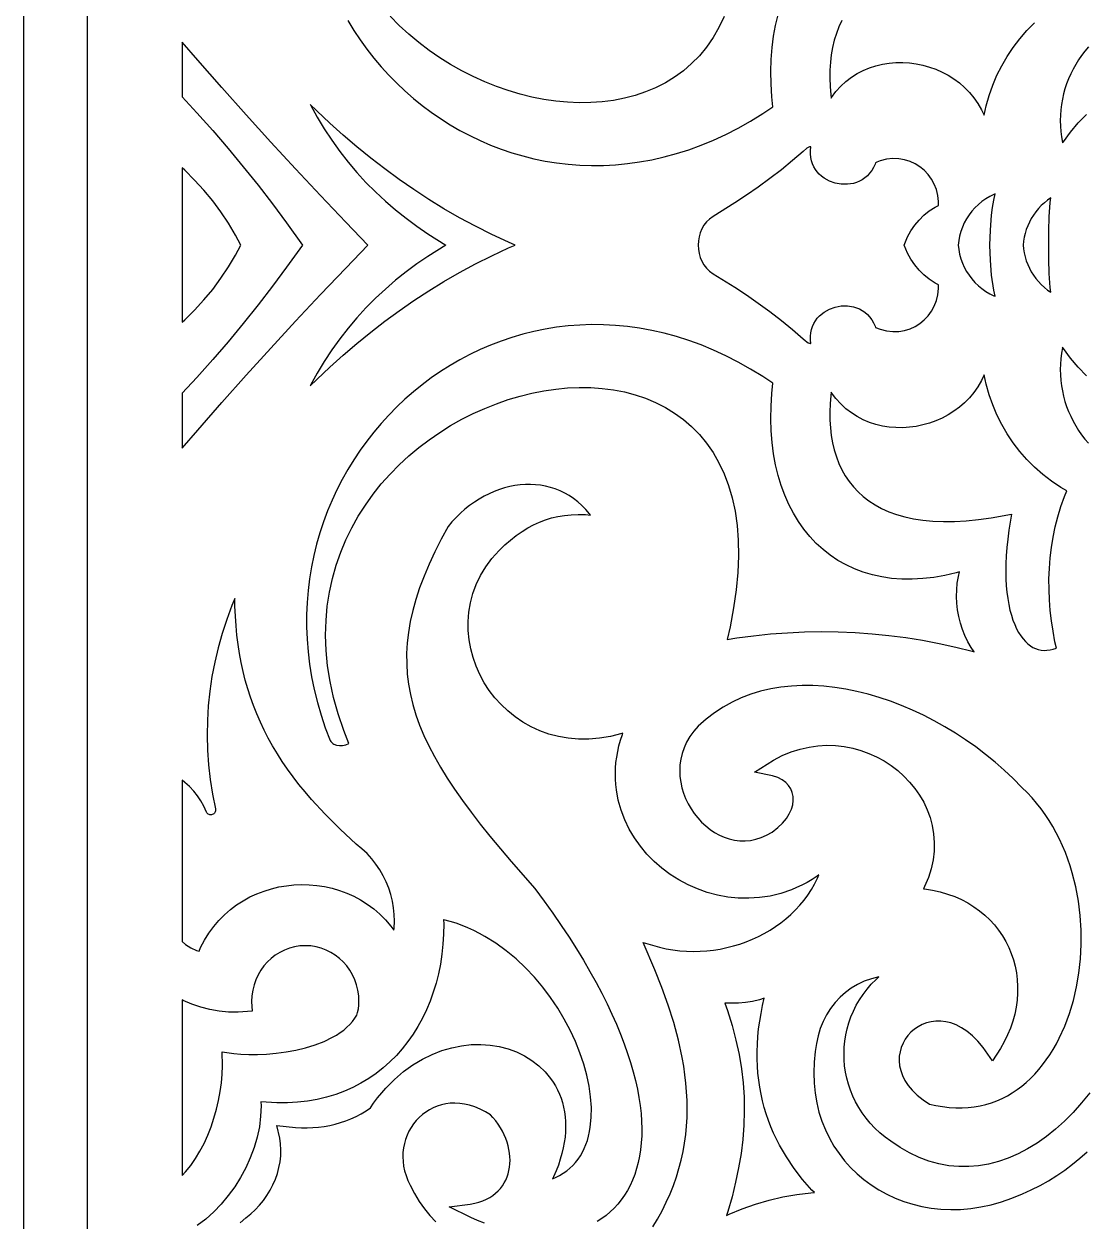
# Model space of a CAD drawing. Extents: x -375 to 375, y -1025 to 1025.
# Drawn here: x -275 to -207.8, y 785.7 to 861.4 of the extents above; entities that cross this region are included whole.
import ezdxf

# ---------------------------------------------------------------- set-up
doc = ezdxf.new("R2010")
doc.units = 0
doc.layers.add('LAYER_10', color=1, linetype='CONTINUOUS')

msp = doc.modelspace()

# ---------------------------------------------------------------- linework, layer by layer
at = {"layer": 'LAYER_10'}
for points in [[(-202.446, 925), (-202.446, 920.889), (-271, 920.889), (-271, 695.576), (-275, 695.576), (-275, 925)], [(-260.949, 855.632), (-262.489, 857.356), (-264.014, 859.093), (-264.998, 860.23), (-264.998, 856.772), (-264.062, 855.761), (-263.063, 854.643), (-262.084, 853.507), (-261.128, 852.354), (-260.192, 851.185), (-259.279, 849.999), (-258.388, 848.798), (-257.391, 847.401), (-258.388, 846.004), (-259.279, 844.802), (-260.192, 843.616), (-261.128, 842.447), (-262.084, 841.295), (-263.063, 840.159), (-264.062, 839.04), (-264.998, 838.03), (-264.998, 834.571), (-264.014, 835.708), (-262.489, 837.445), (-260.949, 839.17), (-259.396, 840.883), (-257.829, 842.585), (-256.248, 844.274), (-254.654, 845.952), (-253.255, 847.401), (-254.654, 848.849), (-256.248, 850.527), (-257.829, 852.217), (-259.396, 853.918)], [(-256.9, 856.294), (-256.885, 856.265), (-256.465, 855.497), (-256.015, 854.751), (-255.538, 854.028), (-255.034, 853.327), (-254.504, 852.649), (-253.949, 851.994), (-253.37, 851.364), (-252.769, 850.758), (-252.146, 850.178), (-251.502, 849.623), (-250.839, 849.093), (-250.156, 848.591), (-249.457, 848.115), (-248.315, 847.401), (-249.457, 846.686), (-250.156, 846.21), (-250.839, 845.708), (-251.502, 845.179), (-252.146, 844.623), (-252.769, 844.043), (-253.37, 843.437), (-253.949, 842.807), (-254.504, 842.153), (-255.034, 841.475), (-255.538, 840.774), (-256.015, 840.05), (-256.465, 839.304), (-256.885, 838.537), (-256.9, 838.507), (-256.488, 838.91), (-255.652, 839.692), (-254.805, 840.451), (-253.944, 841.187), (-253.07, 841.899), (-252.179, 842.588), (-251.272, 843.253), (-250.348, 843.894), (-249.404, 844.51), (-248.44, 845.102), (-247.455, 845.669), (-246.448, 846.211), (-245.417, 846.728), (-244.362, 847.22), (-243.944, 847.401), (-244.362, 847.581), (-245.417, 848.073), (-246.448, 848.59), (-247.455, 849.132), (-248.44, 849.699), (-249.404, 850.291), (-250.348, 850.908), (-251.272, 851.548), (-252.179, 852.213), (-253.07, 852.902), (-253.944, 853.614), (-254.805, 854.35), (-255.652, 855.109), (-256.488, 855.892)], [(-231.652, 845.757), (-231.419, 845.591), (-230.044, 844.734), (-229.311, 844.248), (-228.569, 843.734), (-227.827, 843.195), (-227.097, 842.637), (-226.39, 842.062), (-225.716, 841.475), (-225.598, 841.363), (-225.498, 841.283), (-225.407, 841.227), (-225.33, 841.196), (-225.269, 841.185), (-225.239, 841.188), (-225.267, 841.414), (-225.272, 841.639), (-225.251, 841.857), (-225.208, 842.065), (-225.143, 842.262), (-225.058, 842.446), (-224.955, 842.618), (-224.837, 842.777), (-224.699, 842.926), (-224.403, 843.168), (-224.064, 843.356), (-223.699, 843.485), (-223.317, 843.554), (-222.928, 843.56), (-222.549, 843.499), (-222.354, 843.439), (-222.171, 843.363), (-221.994, 843.267), (-221.826, 843.152), (-221.668, 843.016), (-221.522, 842.861), (-221.391, 842.686), (-221.276, 842.491), (-221.178, 842.278), (-221.151, 842.196), (-220.855, 842.079), (-220.453, 841.979), (-220.061, 841.934), (-219.681, 841.943), (-219.316, 842.002), (-218.97, 842.107), (-218.644, 842.256), (-218.342, 842.445), (-218.066, 842.671), (-217.822, 842.932), (-217.611, 843.225), (-217.436, 843.545), (-217.302, 843.892), (-217.212, 844.261), (-217.168, 844.651), (-217.172, 844.892), (-217.385, 845.003), (-217.749, 845.241), (-218.086, 845.513), (-218.393, 845.816), (-218.67, 846.148), (-218.915, 846.506), (-219.125, 846.887), (-219.348, 847.401), (-219.125, 847.914), (-218.915, 848.295), (-218.67, 848.653), (-218.393, 848.985), (-218.086, 849.288), (-217.749, 849.56), (-217.385, 849.798), (-217.172, 849.909), (-217.168, 850.15), (-217.212, 850.54), (-217.302, 850.909), (-217.436, 851.256), (-217.611, 851.577), (-217.822, 851.869), (-218.066, 852.13), (-218.342, 852.357), (-218.644, 852.546), (-218.97, 852.694), (-219.316, 852.799), (-219.681, 852.858), (-220.061, 852.867), (-220.453, 852.823), (-220.859, 852.721), (-221.059, 852.649), (-221.149, 852.61), (-221.178, 852.523), (-221.276, 852.31), (-221.391, 852.115), (-221.522, 851.94), (-221.668, 851.785), (-221.826, 851.65), (-221.994, 851.534), (-222.171, 851.439), (-222.354, 851.362), (-222.549, 851.302), (-222.928, 851.242), (-223.317, 851.247), (-223.699, 851.316), (-224.064, 851.445), (-224.397, 851.63), (-224.558, 851.75), (-224.704, 851.88), (-224.837, 852.024), (-224.955, 852.183), (-225.058, 852.355), (-225.143, 852.54), (-225.208, 852.737), (-225.251, 852.944), (-225.272, 853.162), (-225.267, 853.387), (-225.239, 853.613), (-225.269, 853.616), (-225.33, 853.605), (-225.407, 853.574), (-225.492, 853.522), (-225.721, 853.322), (-226.39, 852.739), (-227.097, 852.164), (-227.827, 851.606), (-228.569, 851.067), (-229.311, 850.553), (-230.044, 850.068), (-231.419, 849.21), (-231.652, 849.045), (-231.844, 848.861), (-232.005, 848.654), (-232.137, 848.427), (-232.24, 848.184), (-232.312, 847.93), (-232.354, 847.669), (-232.365, 847.401), (-232.354, 847.133), (-232.312, 846.871), (-232.24, 846.617), (-232.137, 846.374), (-232.005, 846.147), (-231.844, 845.94)], [(-264.998, 842.525), (-264.833, 842.672), (-264.208, 843.287), (-263.617, 843.931), (-263.061, 844.603), (-262.541, 845.301), (-262.059, 846.024), (-261.615, 846.771), (-261.283, 847.401), (-261.615, 848.031), (-262.059, 848.777), (-262.541, 849.5), (-263.061, 850.198), (-263.617, 850.87), (-264.208, 851.514), (-264.833, 852.129), (-264.998, 852.276), (-264.998, 847.401)], [(-213.885, 848.352), (-213.806, 849.297), (-213.746, 849.772), (-213.67, 850.244), (-213.593, 850.636), (-213.661, 850.609), (-213.926, 850.477), (-214.18, 850.325), (-214.421, 850.155), (-214.648, 849.967), (-214.86, 849.763), (-215.056, 849.543), (-215.234, 849.31), (-215.395, 849.064), (-215.536, 848.806), (-215.657, 848.538), (-215.756, 848.26), (-215.834, 847.974), (-215.888, 847.681), (-215.916, 847.401), (-215.888, 847.12), (-215.834, 846.827), (-215.756, 846.541), (-215.657, 846.264), (-215.536, 845.995), (-215.395, 845.737), (-215.234, 845.491), (-215.056, 845.258), (-214.86, 845.039), (-214.648, 844.834), (-214.421, 844.646), (-214.18, 844.476), (-213.926, 844.324), (-213.661, 844.193), (-213.593, 844.165), (-213.67, 844.56), (-213.806, 845.502), (-213.885, 846.449), (-213.919, 847.401)], [(-210.098, 850.089), (-210.065, 850.383), (-210.266, 850.241), (-210.472, 850.075), (-210.666, 849.897), (-210.845, 849.707), (-211.011, 849.508), (-211.163, 849.299), (-211.3, 849.082), (-211.422, 848.857), (-211.528, 848.624), (-211.619, 848.386), (-211.693, 848.142), (-211.751, 847.892), (-211.792, 847.639), (-211.814, 847.401), (-211.792, 847.162), (-211.751, 846.909), (-211.693, 846.66), (-211.619, 846.415), (-211.528, 846.177), (-211.422, 845.945), (-211.3, 845.719), (-211.163, 845.502), (-211.011, 845.293), (-210.845, 845.094), (-210.666, 844.905), (-210.472, 844.726), (-210.266, 844.56), (-210.065, 844.418), (-210.098, 844.712), (-210.165, 845.608), (-210.199, 846.507), (-210.2, 847.401), (-210.199, 848.295), (-210.165, 849.193)], [(-255.132, 817.765), (-255.421, 818.796), (-255.642, 819.809), (-255.798, 820.803), (-255.892, 821.777), (-255.925, 822.73), (-255.899, 823.662), (-255.817, 824.573), (-255.681, 825.46), (-255.493, 826.324), (-255.256, 827.163), (-254.971, 827.977), (-254.642, 828.766), (-254.269, 829.528), (-253.857, 830.262), (-253.406, 830.969), (-252.92, 831.648), (-252.401, 832.298), (-251.85, 832.918), (-251.271, 833.508), (-250.664, 834.068), (-250.034, 834.596), (-249.381, 835.093), (-248.709, 835.557), (-248.019, 835.989), (-247.313, 836.387), (-246.594, 836.751), (-245.864, 837.08), (-245.125, 837.375), (-244.379, 837.634), (-243.629, 837.856), (-242.876, 838.042), (-242.123, 838.19), (-241.372, 838.299), (-240.625, 838.37), (-239.883, 838.401), (-239.151, 838.393), (-238.428, 838.343), (-237.719, 838.251), (-237.024, 838.117), (-236.347, 837.94), (-235.689, 837.719), (-235.053, 837.453), (-234.441, 837.142), (-233.856, 836.784), (-233.3, 836.38), (-232.777, 835.928), (-232.287, 835.429), (-231.835, 834.881), (-231.422, 834.285), (-231.051, 833.64), (-230.724, 832.946), (-230.444, 832.204), (-230.212, 831.412), (-230.031, 830.571), (-229.903, 829.68), (-229.829, 828.739), (-229.812, 827.747), (-229.854, 826.703), (-229.957, 825.608), (-230.122, 824.461), (-230.351, 823.26), (-230.54, 822.462), (-229.928, 822.562), (-228.861, 822.705), (-227.792, 822.816), (-226.721, 822.896), (-225.649, 822.944), (-224.577, 822.962), (-223.505, 822.948), (-222.434, 822.903), (-221.365, 822.828), (-220.299, 822.721), (-219.236, 822.583), (-218.177, 822.414), (-217.123, 822.214), (-216.074, 821.983), (-215.032, 821.722), (-214.918, 821.689), (-215.094, 821.955), (-215.307, 822.327), (-215.493, 822.711), (-215.652, 823.105), (-215.783, 823.508), (-215.887, 823.918), (-215.963, 824.334), (-216.01, 824.754), (-216.028, 825.177), (-216.018, 825.602), (-215.978, 826.026), (-215.908, 826.45), (-215.84, 826.735), (-216.043, 826.677), (-216.765, 826.511), (-217.472, 826.39), (-218.163, 826.312), (-218.837, 826.277), (-219.493, 826.284), (-220.131, 826.333), (-220.75, 826.424), (-221.348, 826.555), (-221.926, 826.725), (-222.482, 826.935), (-223.015, 827.184), (-223.524, 827.47), (-224.009, 827.792), (-224.467, 828.151), (-224.9, 828.545), (-225.304, 828.973), (-225.681, 829.434), (-226.029, 829.927), (-226.347, 830.451), (-226.634, 831.006), (-226.891, 831.59), (-227.116, 832.202), (-227.309, 832.842), (-227.469, 833.509), (-227.596, 834.201), (-227.688, 834.919), (-227.746, 835.661), (-227.769, 836.426), (-227.756, 837.214), (-227.707, 838.025), (-227.64, 838.663), (-228.27, 839.084), (-229.05, 839.564), (-229.833, 840.003), (-230.616, 840.403), (-231.399, 840.764), (-232.181, 841.086), (-232.963, 841.371), (-233.743, 841.619), (-234.52, 841.83), (-235.295, 842.006), (-236.066, 842.146), (-236.833, 842.252), (-237.595, 842.324), (-238.352, 842.363), (-239.103, 842.37), (-239.848, 842.345), (-240.585, 842.289), (-241.315, 842.202), (-242.037, 842.085), (-242.749, 841.939), (-243.452, 841.764), (-244.144, 841.561), (-244.826, 841.33), (-245.496, 841.073), (-246.155, 840.79), (-246.8, 840.481), (-247.432, 840.147), (-248.05, 839.789), (-248.654, 839.407), (-249.242, 839.002), (-249.814, 838.575), (-250.37, 838.126), (-250.909, 837.656), (-251.43, 837.166), (-251.932, 836.655), (-252.415, 836.126), (-252.879, 835.577), (-253.322, 835.011), (-253.744, 834.428), (-254.145, 833.828), (-254.523, 833.212), (-254.879, 832.58), (-255.211, 831.934), (-255.518, 831.273), (-255.801, 830.6), (-256.059, 829.913), (-256.291, 829.214), (-256.496, 828.503), (-256.673, 827.782), (-256.823, 827.05), (-256.944, 826.309), (-257.036, 825.558), (-257.098, 824.799), (-257.13, 824.032), (-257.131, 823.258), (-257.1, 822.477), (-257.037, 821.69), (-256.941, 820.897), (-256.811, 820.1), (-256.647, 819.298), (-256.447, 818.493), (-256.213, 817.685), (-255.942, 816.874), (-255.645, 816.091), (-255.599, 816.024), (-255.537, 815.955), (-255.47, 815.898), (-255.405, 815.856), (-255.232, 815.785), (-255.047, 815.757), (-254.847, 815.767), (-254.64, 815.816), (-254.446, 815.899), (-254.775, 816.716)], [(-221.121, 836.061), (-221.528, 836.192), (-221.923, 836.357), (-222.305, 836.555), (-222.672, 836.788), (-223.02, 837.055), (-223.348, 837.358), (-223.652, 837.695), (-223.93, 838.068), (-223.957, 838.112), (-223.982, 837.901), (-224.024, 837.37), (-224.042, 836.85), (-224.035, 836.342), (-224.004, 835.846), (-223.947, 835.365), (-223.865, 834.898), (-223.757, 834.447), (-223.623, 834.013), (-223.463, 833.596), (-223.277, 833.198), (-223.063, 832.819), (-222.822, 832.459), (-222.553, 832.119), (-222.255, 831.8), (-221.928, 831.503), (-221.571, 831.228), (-221.182, 830.977), (-220.762, 830.749), (-220.309, 830.547), (-219.822, 830.371), (-219.301, 830.222), (-218.745, 830.102), (-218.154, 830.012), (-217.526, 829.953), (-216.862, 829.926), (-216.161, 829.932), (-215.423, 829.974), (-214.647, 830.051), (-213.832, 830.165), (-212.557, 830.392), (-212.718, 829.379), (-212.791, 828.817), (-212.848, 828.275), (-212.886, 827.752), (-212.909, 827.25), (-212.915, 826.769), (-212.906, 826.309), (-212.882, 825.869), (-212.844, 825.451), (-212.792, 825.055), (-212.727, 824.68), (-212.65, 824.328), (-212.561, 823.998), (-212.46, 823.691), (-212.35, 823.407), (-212.23, 823.146), (-212.102, 822.908), (-211.965, 822.694), (-211.822, 822.503), (-211.673, 822.336), (-211.518, 822.191), (-211.358, 822.069), (-211.195, 821.969), (-211.027, 821.89), (-210.855, 821.832), (-210.678, 821.794), (-210.496, 821.777), (-210.308, 821.782), (-210.115, 821.807), (-209.915, 821.856), (-209.713, 821.926), (-209.802, 822.328), (-209.925, 822.987), (-210.024, 823.648), (-210.1, 824.31), (-210.152, 824.973), (-210.179, 825.637), (-210.181, 826.3), (-210.157, 826.962), (-210.106, 827.622), (-210.027, 828.279), (-209.921, 828.933), (-209.785, 829.583), (-209.621, 830.228), (-209.426, 830.867), (-209.201, 831.501), (-209.051, 831.865), (-209.431, 832.083), (-210.021, 832.474), (-210.577, 832.9), (-211.099, 833.357), (-211.585, 833.845), (-212.035, 834.36), (-212.45, 834.902), (-212.827, 835.468), (-213.168, 836.057), (-213.471, 836.667), (-213.737, 837.296), (-213.964, 837.942), (-214.153, 838.604), (-214.282, 839.19), (-214.446, 838.841), (-214.672, 838.45), (-214.928, 838.085), (-215.211, 837.747), (-215.518, 837.435), (-215.847, 837.15), (-216.197, 836.893), (-216.563, 836.663), (-216.945, 836.461), (-217.339, 836.288), (-217.745, 836.143), (-218.159, 836.027), (-218.58, 835.94), (-219.005, 835.883), (-219.432, 835.857), (-219.859, 835.861), (-220.285, 835.896), (-220.706, 835.962)], [(-259.549, 816.235), (-259.809, 816.738), (-260.051, 817.247), (-260.276, 817.762), (-260.483, 818.284), (-260.673, 818.812), (-260.846, 819.348), (-261.002, 819.891), (-261.141, 820.443), (-261.263, 821.003), (-261.369, 821.572), (-261.458, 822.15), (-261.531, 822.738), (-261.588, 823.336), (-261.629, 823.945), (-261.654, 824.565), (-261.662, 825.049), (-261.847, 824.615), (-262.177, 823.734), (-262.469, 822.842), (-262.722, 821.942), (-262.936, 821.033), (-263.111, 820.117), (-263.246, 819.195), (-263.341, 818.269), (-263.397, 817.34), (-263.414, 816.408), (-263.39, 815.475), (-263.326, 814.542), (-263.221, 813.611), (-263.077, 812.682), (-262.89, 811.751), (-262.883, 811.686), (-262.888, 811.626), (-262.903, 811.572), (-262.927, 811.523), (-262.96, 811.481), (-262.999, 811.445), (-263.043, 811.417), (-263.091, 811.396), (-263.141, 811.383), (-263.193, 811.379), (-263.245, 811.384), (-263.296, 811.398), (-263.344, 811.422), (-263.388, 811.457), (-263.426, 811.502), (-263.458, 811.558), (-263.624, 811.922), (-263.813, 812.259), (-264.027, 812.58), (-264.267, 812.884), (-264.531, 813.168), (-264.817, 813.433), (-264.998, 813.575), (-264.998, 803.364), (-264.788, 803.189), (-264.45, 802.974), (-264.082, 802.803), (-263.927, 802.755), (-263.826, 802.993), (-263.58, 803.466), (-263.305, 803.91), (-263.002, 804.324), (-262.673, 804.71), (-262.32, 805.065), (-261.945, 805.391), (-261.551, 805.686), (-261.139, 805.952), (-260.712, 806.187), (-260.27, 806.391), (-259.817, 806.565), (-259.354, 806.709), (-258.883, 806.821), (-258.406, 806.903), (-257.924, 806.954), (-257.441, 806.974), (-256.956, 806.963), (-256.473, 806.921), (-255.993, 806.847), (-255.518, 806.742), (-255.05, 806.604), (-254.591, 806.435), (-254.142, 806.233), (-253.707, 805.999), (-253.286, 805.733), (-252.882, 805.433), (-252.496, 805.101), (-252.132, 804.736), (-251.79, 804.338), (-251.613, 804.097), (-251.597, 804.223), (-251.576, 804.655), (-251.586, 805.083), (-251.627, 805.509), (-251.699, 805.929), (-251.801, 806.342), (-251.932, 806.748), (-252.092, 807.144), (-252.28, 807.529), (-252.496, 807.901), (-252.739, 808.259), (-253.009, 808.601), (-253.306, 808.927), (-253.628, 809.234), (-253.991, 809.533), (-255.013, 810.476), (-255.955, 811.417), (-256.82, 812.358), (-257.226, 812.834), (-257.613, 813.309), (-257.981, 813.788), (-258.331, 814.269), (-258.662, 814.754), (-258.976, 815.243), (-259.272, 815.737)], [(-228.379, 809.944), (-228.035, 810.098), (-227.695, 810.296), (-227.336, 810.571), (-227.034, 810.859), (-226.79, 811.153), (-226.602, 811.447), (-226.468, 811.737), (-226.385, 812.02), (-226.35, 812.292), (-226.361, 812.55), (-226.415, 812.793), (-226.51, 813.02), (-226.649, 813.231), (-226.831, 813.424), (-227.06, 813.594), (-227.336, 813.738), (-227.66, 813.851), (-228.803, 814.084), (-227.611, 814.835), (-227.053, 815.125), (-226.49, 815.359), (-225.923, 815.539), (-225.355, 815.667), (-224.789, 815.746), (-224.228, 815.776), (-223.672, 815.759), (-223.126, 815.698), (-222.591, 815.595), (-222.07, 815.451), (-221.565, 815.268), (-221.078, 815.048), (-220.611, 814.792), (-220.167, 814.504), (-219.748, 814.184), (-219.356, 813.834), (-218.993, 813.457), (-218.662, 813.052), (-218.365, 812.624), (-218.105, 812.172), (-217.883, 811.7), (-217.703, 811.208), (-217.567, 810.7), (-217.478, 810.176), (-217.437, 809.639), (-217.447, 809.092), (-217.512, 808.536), (-217.631, 807.975), (-217.809, 807.41), (-218.046, 806.844), (-218.121, 806.701), (-218.057, 806.695), (-217.549, 806.616), (-217.061, 806.507), (-216.593, 806.371), (-216.145, 806.208), (-215.719, 806.02), (-215.314, 805.808), (-214.932, 805.572), (-214.572, 805.315), (-214.235, 805.037), (-213.922, 804.739), (-213.633, 804.423), (-213.368, 804.09), (-213.129, 803.741), (-212.915, 803.377), (-212.727, 803.001), (-212.565, 802.612), (-212.429, 802.212), (-212.321, 801.804), (-212.24, 801.386), (-212.187, 800.962), (-212.162, 800.532), (-212.165, 800.098), (-212.197, 799.66), (-212.258, 799.22), (-212.348, 798.78), (-212.468, 798.34), (-212.618, 797.902), (-212.799, 797.467), (-213.009, 797.036), (-213.251, 796.61), (-213.76, 795.827), (-214.349, 796.67), (-214.685, 797.074), (-215.025, 797.415), (-215.367, 797.697), (-215.709, 797.924), (-216.048, 798.098), (-216.382, 798.224), (-216.71, 798.304), (-217.03, 798.341), (-217.34, 798.339), (-217.64, 798.3), (-217.927, 798.227), (-218.2, 798.121), (-218.456, 797.985), (-218.693, 797.821), (-218.909, 797.633), (-219.103, 797.422), (-219.27, 797.191), (-219.41, 796.943), (-219.521, 796.679), (-219.6, 796.403), (-219.645, 796.117), (-219.655, 795.822), (-219.628, 795.521), (-219.56, 795.214), (-219.45, 794.904), (-219.293, 794.591), (-219.087, 794.278), (-218.829, 793.968), (-218.514, 793.663), (-218.141, 793.365), (-217.739, 793.1), (-217.342, 793.009), (-216.911, 792.933), (-216.489, 792.882), (-216.078, 792.857), (-215.676, 792.855), (-215.284, 792.876), (-214.902, 792.92), (-214.53, 792.986), (-214.168, 793.073), (-213.815, 793.181), (-213.472, 793.309), (-213.139, 793.457), (-212.815, 793.623), (-212.501, 793.808), (-212.197, 794.011), (-211.903, 794.231), (-211.618, 794.468), (-211.344, 794.721), (-211.08, 794.99), (-210.826, 795.274), (-210.582, 795.573), (-210.35, 795.886), (-210.128, 796.212), (-209.916, 796.55), (-209.716, 796.901), (-209.529, 797.261), (-209.184, 798.021), (-208.887, 798.815), (-208.638, 799.644), (-208.438, 800.499), (-208.287, 801.378), (-208.187, 802.274), (-208.139, 803.181), (-208.144, 804.096), (-208.202, 805.012), (-208.315, 805.924), (-208.482, 806.827), (-208.706, 807.718), (-208.838, 808.153), (-208.985, 808.585), (-209.146, 809.01), (-209.322, 809.429), (-209.512, 809.841), (-209.717, 810.244), (-209.936, 810.639), (-210.17, 811.025), (-210.419, 811.4), (-210.683, 811.766), (-210.961, 812.12), (-211.255, 812.462), (-211.564, 812.792), (-211.896, 813.116), (-212.444, 813.669), (-213.009, 814.199), (-213.593, 814.71), (-214.197, 815.201), (-214.817, 815.672), (-215.453, 816.12), (-216.103, 816.545), (-216.765, 816.947), (-217.438, 817.324), (-218.121, 817.674), (-218.811, 817.998), (-219.507, 818.295), (-220.208, 818.562), (-220.913, 818.8), (-221.618, 819.007), (-222.324, 819.183), (-223.028, 819.326), (-223.728, 819.436), (-224.424, 819.512), (-225.114, 819.553), (-225.796, 819.557), (-226.468, 819.525), (-227.129, 819.455), (-227.778, 819.347), (-228.414, 819.199), (-229.034, 819.011), (-229.638, 818.782), (-230.223, 818.511), (-230.79, 818.198), (-231.337, 817.84), (-231.862, 817.438), (-232.359, 816.994), (-232.646, 816.667), (-232.891, 816.327), (-233.094, 815.979), (-233.256, 815.625), (-233.379, 815.267), (-233.465, 814.905), (-233.516, 814.541), (-233.532, 814.176), (-233.517, 813.813), (-233.47, 813.453), (-233.393, 813.098), (-233.288, 812.75), (-233.157, 812.411), (-232.999, 812.082), (-232.818, 811.767), (-232.615, 811.467), (-232.391, 811.185), (-232.148, 810.922), (-231.888, 810.68), (-231.613, 810.461), (-231.325, 810.268), (-231.024, 810.101), (-230.714, 809.964), (-230.395, 809.857), (-230.069, 809.782), (-229.738, 809.74), (-229.402, 809.734), (-229.063, 809.765), (-228.722, 809.834)], [(-264.998, 788.584), (-264.777, 788.816), (-264.453, 789.216), (-264.15, 789.652), (-263.87, 790.119), (-263.612, 790.612), (-263.378, 791.128), (-263.169, 791.661), (-262.985, 792.207), (-262.827, 792.763), (-262.695, 793.322), (-262.591, 793.881), (-262.515, 794.435), (-262.467, 794.98), (-262.448, 795.511), (-262.465, 796.394), (-261.728, 796.288), (-261.283, 796.249), (-260.781, 796.23), (-260.234, 796.232), (-259.652, 796.259), (-259.045, 796.312), (-258.425, 796.395), (-257.801, 796.508), (-257.185, 796.655), (-256.586, 796.838), (-256.016, 797.057), (-255.48, 797.316), (-255.235, 797.458), (-255.001, 797.611), (-254.781, 797.775), (-254.576, 797.948), (-254.389, 798.131), (-254.219, 798.325), (-254.068, 798.528), (-253.95, 798.72), (-253.899, 798.891), (-253.854, 799.107), (-253.825, 799.339), (-253.814, 799.581), (-253.832, 799.944), (-253.883, 800.294), (-253.967, 800.633), (-254.082, 800.957), (-254.225, 801.265), (-254.395, 801.556), (-254.591, 801.828), (-254.81, 802.079), (-255.051, 802.306), (-255.313, 802.509), (-255.593, 802.686), (-255.889, 802.834), (-256.2, 802.952), (-256.525, 803.039), (-256.862, 803.092), (-257.209, 803.11), (-257.556, 803.092), (-257.892, 803.039), (-258.217, 802.952), (-258.529, 802.834), (-258.825, 802.686), (-259.105, 802.509), (-259.366, 802.306), (-259.608, 802.079), (-259.827, 801.828), (-260.023, 801.556), (-260.193, 801.265), (-260.336, 800.957), (-260.45, 800.633), (-260.534, 800.294), (-260.586, 799.944), (-260.603, 799.583), (-260.572, 798.976), (-261.458, 798.911), (-262.059, 798.916), (-262.655, 798.97), (-263.243, 799.071), (-263.82, 799.219), (-264.382, 799.412), (-264.926, 799.65), (-264.998, 799.689)], [(-230.219, 798.068), (-229.976, 797.146), (-229.78, 796.234), (-229.63, 795.33), (-229.526, 794.432), (-229.466, 793.538), (-229.45, 792.646), (-229.477, 791.755), (-229.545, 790.862), (-229.656, 789.965), (-229.806, 789.064), (-229.995, 788.154), (-230.223, 787.236), (-230.488, 786.306), (-230.57, 786.049), (-230.408, 786.128), (-229.584, 786.473), (-228.742, 786.772), (-227.884, 787.023), (-227.014, 787.227), (-226.132, 787.382), (-225.241, 787.489), (-225.017, 787.503), (-225.173, 787.663), (-225.76, 788.335), (-226.297, 789.032), (-226.784, 789.752), (-227.218, 790.498), (-227.596, 791.266), (-227.766, 791.663), (-227.921, 792.064), (-228.061, 792.471), (-228.186, 792.884), (-228.297, 793.304), (-228.392, 793.73), (-228.472, 794.162), (-228.537, 794.601), (-228.586, 795.045), (-228.619, 795.496), (-228.636, 795.953), (-228.637, 796.417), (-228.621, 796.887), (-228.589, 797.362), (-228.54, 797.845), (-228.475, 798.333), (-228.392, 798.828), (-228.292, 799.329), (-228.187, 799.783), (-228.494, 799.691), (-228.932, 799.59), (-229.376, 799.518), (-229.823, 799.477), (-230.272, 799.465), (-230.681, 799.481), (-230.51, 799.001)]]:
    msp.add_lwpolyline(points, close=True, dxfattribs=at)
for points in [[(-254.523, 861.59), (-254.145, 860.974), (-253.744, 860.373), (-253.322, 859.79), (-252.879, 859.224), (-252.415, 858.676), (-251.932, 858.146), (-251.43, 857.636), (-250.909, 857.145), (-250.37, 856.675), (-249.814, 856.226), (-249.242, 855.799), (-248.654, 855.394), (-248.05, 855.012), (-247.432, 854.654), (-246.8, 854.32), (-246.155, 854.011), (-245.496, 853.728), (-244.826, 853.471), (-244.144, 853.241), (-243.452, 853.038), (-242.749, 852.863), (-242.037, 852.717), (-241.315, 852.6), (-240.585, 852.513), (-239.848, 852.456), (-239.103, 852.431), (-238.352, 852.438), (-237.595, 852.477), (-236.833, 852.549), (-236.066, 852.655), (-235.295, 852.796), (-234.52, 852.971), (-233.743, 853.182), (-232.963, 853.43), (-232.181, 853.715), (-231.399, 854.037), (-230.616, 854.398), (-229.833, 854.798), (-229.05, 855.237), (-228.27, 855.717), (-227.64, 856.139), (-227.707, 856.776), (-227.756, 857.587), (-227.769, 858.375), (-227.746, 859.141), (-227.688, 859.883), (-227.596, 860.6), (-227.469, 861.293), (-227.309, 861.959)], [(-230.724, 861.855), (-231.051, 861.161), (-231.422, 860.517), (-231.835, 859.92), (-232.287, 859.373), (-232.777, 858.873), (-233.3, 858.421), (-233.856, 858.017), (-234.441, 857.659), (-235.053, 857.348), (-235.689, 857.082), (-236.347, 856.861), (-237.024, 856.684), (-237.719, 856.55), (-238.428, 856.459), (-239.151, 856.409), (-239.883, 856.4), (-240.625, 856.431), (-241.372, 856.502), (-242.123, 856.612), (-242.876, 856.76), (-243.629, 856.945), (-244.379, 857.168), (-245.125, 857.426), (-245.864, 857.721), (-246.594, 858.05), (-247.313, 858.415), (-248.019, 858.813), (-248.709, 859.244), (-249.381, 859.709), (-250.034, 860.205), (-250.664, 860.734), (-251.271, 861.293), (-251.85, 861.883)], [(-223.277, 861.603), (-223.463, 861.205), (-223.623, 860.788), (-223.757, 860.354), (-223.865, 859.903), (-223.947, 859.436), (-224.004, 858.955), (-224.035, 858.46), (-224.042, 857.951), (-224.024, 857.431), (-223.982, 856.901), (-223.957, 856.689), (-223.93, 856.733), (-223.652, 857.106), (-223.348, 857.443), (-223.02, 857.746), (-222.672, 858.013), (-222.305, 858.246), (-221.923, 858.444), (-221.528, 858.609), (-221.121, 858.74), (-220.706, 858.839), (-220.285, 858.906), (-219.859, 858.941), (-219.432, 858.945), (-219.005, 858.918), (-218.58, 858.861), (-218.159, 858.774), (-217.745, 858.658), (-217.339, 858.514), (-216.945, 858.34), (-216.563, 858.138), (-216.197, 857.909), (-215.847, 857.651), (-215.518, 857.366), (-215.211, 857.054), (-214.928, 856.716), (-214.672, 856.351), (-214.446, 855.96), (-214.282, 855.611), (-214.153, 856.197), (-213.964, 856.859), (-213.737, 857.505), (-213.471, 858.134), (-213.168, 858.744), (-212.827, 859.333), (-212.45, 859.899), (-212.035, 860.441), (-211.585, 860.957), (-211.099, 861.444)], [(-207.692, 859.934), (-207.913, 859.67), (-208.12, 859.397), (-208.314, 859.116), (-208.493, 858.826), (-208.659, 858.53), (-208.809, 858.226), (-208.945, 857.916), (-209.066, 857.6), (-209.171, 857.279), (-209.261, 856.953), (-209.335, 856.623), (-209.393, 856.289), (-209.435, 855.952), (-209.46, 855.613), (-209.468, 855.271), (-209.46, 854.928), (-209.434, 854.584), (-209.39, 854.239), (-209.329, 853.894), (-209.321, 853.858), (-209.274, 853.931), (-208.817, 854.548), (-208.327, 855.125), (-207.806, 855.661)], [(-207.806, 839.141), (-208.327, 839.676), (-208.817, 840.253), (-209.274, 840.87), (-209.321, 840.943), (-209.329, 840.907), (-209.39, 840.562), (-209.434, 840.218), (-209.46, 839.873), (-209.468, 839.53), (-209.46, 839.189), (-209.435, 838.849), (-209.393, 838.512), (-209.335, 838.178), (-209.261, 837.848), (-209.171, 837.522), (-209.066, 837.201), (-208.945, 836.885), (-208.809, 836.575), (-208.659, 836.272), (-208.493, 835.975), (-208.314, 835.685), (-208.12, 835.404), (-207.913, 835.131), (-207.692, 834.868)], [(-235.236, 785.339), (-234.945, 785.823), (-234.652, 786.356), (-234.385, 786.889), (-234.146, 787.423), (-233.932, 787.956), (-233.743, 788.49), (-233.579, 789.025), (-233.438, 789.559), (-233.321, 790.095), (-233.226, 790.631), (-233.152, 791.168), (-233.1, 791.705), (-233.069, 792.244), (-233.058, 792.784), (-233.066, 793.324), (-233.093, 793.866), (-233.138, 794.409), (-233.2, 794.953), (-233.28, 795.499), (-233.376, 796.044), (-233.616, 797.143), (-233.914, 798.246), (-234.265, 799.353), (-234.665, 800.466), (-235.11, 801.584), (-235.849, 803.304), (-234.811, 803.012), (-234.387, 802.916), (-233.961, 802.842), (-233.532, 802.789), (-233.102, 802.757), (-232.671, 802.745), (-232.242, 802.754), (-231.813, 802.782), (-231.388, 802.831), (-230.966, 802.898), (-230.548, 802.985), (-230.135, 803.09), (-229.729, 803.214), (-229.329, 803.355), (-228.938, 803.514), (-228.556, 803.69), (-228.184, 803.883), (-227.822, 804.092), (-227.473, 804.318), (-227.136, 804.559), (-226.812, 804.815), (-226.503, 805.086), (-226.21, 805.372), (-225.933, 805.671), (-225.672, 805.985), (-225.43, 806.312), (-225.206, 806.652), (-225.002, 807.004), (-224.819, 807.369), (-224.728, 807.579), (-224.84, 807.5), (-225.159, 807.294), (-225.482, 807.106), (-225.808, 806.934), (-226.137, 806.78), (-226.472, 806.64), (-227.139, 806.414), (-227.813, 806.25), (-228.49, 806.148), (-229.165, 806.104), (-229.835, 806.117), (-230.497, 806.185), (-231.149, 806.306), (-231.786, 806.476), (-232.407, 806.695), (-233.007, 806.959), (-233.584, 807.268), (-234.136, 807.618), (-234.658, 808.008), (-235.148, 808.436), (-235.603, 808.899), (-236.02, 809.396), (-236.395, 809.925), (-236.726, 810.483), (-237.009, 811.069), (-237.24, 811.68), (-237.418, 812.315), (-237.537, 812.967), (-237.574, 813.305), (-237.596, 813.644), (-237.601, 813.987), (-237.59, 814.333), (-237.562, 814.683), (-237.517, 815.036), (-237.455, 815.391), (-237.375, 815.748), (-237.276, 816.108), (-237.159, 816.469), (-237.128, 816.552), (-237.201, 816.526), (-237.906, 816.342), (-238.598, 816.221), (-239.276, 816.162), (-239.937, 816.162), (-240.579, 816.218), (-241.2, 816.328), (-241.8, 816.489), (-242.375, 816.697), (-242.923, 816.95), (-243.444, 817.245), (-243.936, 817.58), (-244.396, 817.95), (-244.823, 818.354), (-245.215, 818.788), (-245.571, 819.25), (-245.89, 819.737), (-246.169, 820.246), (-246.406, 820.775), (-246.601, 821.32), (-246.751, 821.879), (-246.855, 822.45), (-246.91, 823.028), (-246.915, 823.612), (-246.869, 824.198), (-246.769, 824.784), (-246.613, 825.365), (-246.401, 825.94), (-246.13, 826.503), (-245.8, 827.054), (-245.409, 827.588), (-244.954, 828.103), (-244.583, 828.447), (-244.222, 828.756), (-243.864, 829.038), (-243.504, 829.292), (-243.142, 829.52), (-242.776, 829.72), (-242.403, 829.893), (-242.022, 830.038), (-241.631, 830.157), (-241.23, 830.249), (-240.816, 830.315), (-240.389, 830.354), (-239.945, 830.369), (-239.485, 830.359), (-239.174, 830.337), (-239.236, 830.419), (-239.473, 830.694), (-239.721, 830.945), (-239.979, 831.174), (-240.247, 831.38), (-240.523, 831.564), (-240.807, 831.725), (-241.099, 831.866), (-241.398, 831.985), (-241.702, 832.083), (-242.013, 832.16), (-242.328, 832.216), (-242.647, 832.252), (-242.969, 832.268), (-243.294, 832.263), (-243.621, 832.239), (-243.949, 832.195), (-244.278, 832.131), (-244.605, 832.048), (-244.932, 831.945), (-245.256, 831.824), (-245.578, 831.683), (-245.895, 831.524), (-246.208, 831.346), (-246.515, 831.15), (-246.817, 830.935), (-247.111, 830.703), (-247.397, 830.453), (-247.674, 830.186), (-247.942, 829.901), (-248.183, 829.619), (-248.615, 828.817), (-249.019, 828.013), (-249.381, 827.231), (-249.7, 826.469), (-249.979, 825.727), (-250.216, 825.002), (-250.413, 824.293), (-250.569, 823.599), (-250.686, 822.917), (-250.762, 822.246), (-250.8, 821.585), (-250.798, 820.931), (-250.758, 820.282), (-250.679, 819.637), (-250.561, 818.994), (-250.405, 818.35), (-250.21, 817.705), (-249.977, 817.056), (-249.705, 816.402), (-249.395, 815.741), (-249.047, 815.071), (-248.66, 814.392), (-248.235, 813.702), (-247.771, 812.998), (-247.27, 812.281), (-246.73, 811.548), (-246.153, 810.797), (-245.539, 810.029), (-244.198, 808.429), (-242.699, 806.725), (-242.109, 805.929), (-241.554, 805.155), (-241.029, 804.393), (-240.532, 803.645), (-240.063, 802.91), (-239.621, 802.188), (-239.207, 801.479), (-238.82, 800.784), (-238.459, 800.103), (-238.124, 799.435), (-237.815, 798.781), (-237.53, 798.14), (-237.271, 797.513), (-237.036, 796.9), (-236.824, 796.301), (-236.636, 795.716), (-236.472, 795.144), (-236.33, 794.587), (-236.21, 794.044), (-236.112, 793.514), (-236.035, 792.999), (-235.98, 792.499), (-235.946, 792.012), (-235.932, 791.54), (-235.938, 791.083), (-235.963, 790.64), (-236.008, 790.212), (-236.072, 789.798), (-236.155, 789.399), (-236.256, 789.016), (-236.375, 788.648), (-236.511, 788.295), (-236.665, 787.958), (-236.836, 787.637), (-237.023, 787.333), (-237.225, 787.044), (-237.443, 786.773), (-237.676, 786.518), (-237.923, 786.28), (-238.184, 786.06), (-238.459, 785.857), (-238.745, 785.672)], [(-261.335, 785.582), (-260.971, 785.894), (-260.654, 786.147), (-260.368, 786.412), (-260.102, 786.696), (-259.855, 786.999), (-259.631, 787.318), (-259.429, 787.651), (-259.252, 787.996), (-259.1, 788.35), (-258.973, 788.713), (-258.874, 789.082), (-258.804, 789.454), (-258.762, 789.828), (-258.751, 790.202), (-258.771, 790.574), (-258.823, 790.943), (-259.01, 791.744), (-257.818, 791.616), (-257.45, 791.599), (-257.084, 791.597), (-256.723, 791.61), (-256.366, 791.64), (-256.014, 791.685), (-255.667, 791.748), (-255.325, 791.827), (-254.986, 791.923), (-254.653, 792.036), (-254.323, 792.168), (-253.998, 792.317), (-253.677, 792.484), (-253.361, 792.671), (-253.091, 792.848), (-252.885, 793.147), (-252.634, 793.483), (-252.376, 793.801), (-252.109, 794.106), (-251.562, 794.658), (-250.992, 795.148), (-250.404, 795.573), (-249.802, 795.936), (-249.189, 796.237), (-248.571, 796.478), (-247.95, 796.66), (-247.33, 796.784), (-246.715, 796.852), (-246.11, 796.865), (-245.517, 796.824), (-244.94, 796.731), (-244.384, 796.586), (-243.852, 796.392), (-243.348, 796.148), (-242.875, 795.857), (-242.439, 795.519), (-242.043, 795.136), (-241.694, 794.713), (-241.534, 794.48), (-241.389, 794.24), (-241.258, 793.991), (-241.14, 793.731), (-241.037, 793.463), (-240.948, 793.185), (-240.875, 792.898), (-240.818, 792.602), (-240.777, 792.299), (-240.752, 791.987), (-240.745, 791.668), (-240.756, 791.341), (-240.784, 791.008), (-240.831, 790.667), (-240.896, 790.32), (-240.98, 789.966), (-241.084, 789.606), (-241.207, 789.24), (-241.351, 788.869), (-241.515, 788.491), (-241.57, 788.378), (-241.379, 788.457), (-241.129, 788.581), (-240.895, 788.72), (-240.677, 788.873), (-240.475, 789.038), (-240.287, 789.217), (-240.115, 789.408), (-239.956, 789.612), (-239.812, 789.827), (-239.682, 790.054), (-239.565, 790.293), (-239.462, 790.543), (-239.372, 790.803), (-239.296, 791.073), (-239.234, 791.354), (-239.185, 791.64), (-239.126, 792.248), (-239.12, 792.883), (-239.165, 793.543), (-239.262, 794.224), (-239.408, 794.92), (-239.602, 795.628), (-239.843, 796.341), (-240.13, 797.056), (-240.461, 797.768), (-240.834, 798.472), (-241.249, 799.163), (-241.702, 799.837), (-242.194, 800.49), (-242.722, 801.116), (-243.284, 801.711), (-243.879, 802.271), (-244.506, 802.791), (-245.162, 803.267), (-245.849, 803.696), (-246.198, 803.889), (-246.557, 804.069), (-246.922, 804.235), (-247.292, 804.387), (-247.669, 804.523), (-248.051, 804.644), (-248.439, 804.748), (-248.463, 804.753), (-248.455, 804.493), (-248.466, 803.841), (-248.505, 803.198), (-248.572, 802.566), (-248.667, 801.945), (-248.79, 801.337), (-248.939, 800.743), (-249.116, 800.163), (-249.319, 799.599), (-249.548, 799.051), (-249.803, 798.521), (-250.083, 798.009), (-250.388, 797.517), (-250.718, 797.046), (-251.073, 796.596), (-251.451, 796.17), (-251.853, 795.767), (-252.278, 795.389), (-252.725, 795.037), (-253.195, 794.712), (-253.686, 794.415), (-254.199, 794.147), (-254.733, 793.909), (-255.287, 793.703), (-255.86, 793.528), (-256.453, 793.387), (-257.064, 793.28), (-257.694, 793.208), (-258.341, 793.172), (-259.006, 793.172), (-259.687, 793.211), (-260.017, 793.247), (-260.007, 792.975), (-260.031, 792.322), (-260.114, 791.662), (-260.253, 791.002), (-260.444, 790.348), (-260.685, 789.704), (-260.971, 789.073), (-261.301, 788.461), (-261.672, 787.871), (-262.08, 787.308), (-262.524, 786.776), (-262.999, 786.281), (-263.505, 785.825), (-264.038, 785.415)], [(-207.596, 793.813), (-208.118, 793.167), (-208.655, 792.565), (-209.206, 792.009), (-209.771, 791.5), (-210.347, 791.037), (-210.935, 790.623), (-211.533, 790.257), (-212.14, 789.941), (-212.754, 789.676), (-213.374, 789.462), (-213.999, 789.301), (-214.628, 789.193), (-215.259, 789.14), (-215.89, 789.142), (-216.521, 789.2), (-217.148, 789.314), (-217.771, 789.486), (-218.387, 789.715), (-218.996, 790.003), (-219.596, 790.349), (-220.179, 790.749), (-220.535, 791.005), (-220.873, 791.281), (-221.188, 791.574), (-221.48, 791.881), (-221.748, 792.201), (-221.992, 792.534), (-222.214, 792.878), (-222.411, 793.232), (-222.585, 793.596), (-222.736, 793.966), (-222.863, 794.344), (-222.966, 794.727), (-223.046, 795.114), (-223.102, 795.505), (-223.134, 795.897), (-223.143, 796.291), (-223.129, 796.684), (-223.091, 797.076), (-223.029, 797.466), (-222.944, 797.852), (-222.835, 798.233), (-222.702, 798.609), (-222.547, 798.978), (-222.367, 799.339), (-222.165, 799.69), (-221.938, 800.031), (-221.689, 800.361), (-221.416, 800.678), (-221.12, 800.981), (-220.951, 801.133), (-221.412, 801.021), (-221.86, 800.863), (-222.283, 800.665), (-222.681, 800.428), (-223.052, 800.155), (-223.395, 799.848), (-223.708, 799.51), (-223.991, 799.141), (-224.242, 798.746), (-224.459, 798.325), (-224.641, 797.881), (-224.786, 797.417), (-224.893, 796.935), (-224.962, 796.428), (-225.033, 795.739), (-225.058, 795.072), (-225.037, 794.422), (-224.974, 793.791), (-224.87, 793.18), (-224.725, 792.588), (-224.542, 792.018), (-224.323, 791.469), (-224.068, 790.944), (-223.78, 790.442), (-223.459, 789.965), (-223.107, 789.513), (-222.726, 789.088), (-222.317, 788.69), (-221.881, 788.321), (-221.421, 787.982), (-220.937, 787.673), (-220.43, 787.396), (-219.904, 787.151), (-219.358, 786.94), (-218.795, 786.763), (-218.216, 786.623), (-217.622, 786.519), (-217.015, 786.453), (-216.397, 786.426), (-215.769, 786.439), (-215.132, 786.493), (-214.488, 786.589), (-213.838, 786.727), (-213.184, 786.911), (-212.528, 787.139), (-211.866, 787.416), (-211.299, 787.672), (-210.748, 787.95), (-210.212, 788.252), (-209.691, 788.576), (-209.187, 788.922), (-208.7, 789.288), (-208.23, 789.675), (-207.777, 790.081)], [(-245.877, 785.564), (-246.309, 785.739), (-246.743, 785.933), (-248.106, 786.595), (-246.773, 786.768), (-246.49, 786.824), (-246.226, 786.897), (-245.98, 786.984), (-245.752, 787.085), (-245.542, 787.199), (-245.349, 787.325), (-245.173, 787.462), (-245.014, 787.61), (-244.87, 787.768), (-244.743, 787.935), (-244.63, 788.111), (-244.533, 788.295), (-244.45, 788.487), (-244.383, 788.687), (-244.33, 788.893), (-244.292, 789.104), (-244.27, 789.321), (-244.262, 789.543), (-244.269, 789.768), (-244.292, 789.996), (-244.329, 790.226), (-244.382, 790.457), (-244.449, 790.689), (-244.532, 790.92), (-244.629, 791.15), (-244.742, 791.377), (-244.87, 791.601), (-245.012, 791.822), (-245.169, 792.037), (-245.341, 792.247), (-245.504, 792.424), (-245.818, 792.614), (-246.156, 792.784), (-246.489, 792.921), (-246.815, 793.025), (-247.134, 793.098), (-247.445, 793.141), (-247.749, 793.157), (-248.043, 793.146), (-248.328, 793.109), (-248.603, 793.049), (-248.868, 792.965), (-249.121, 792.86), (-249.363, 792.735), (-249.592, 792.589), (-249.807, 792.426), (-250.008, 792.245), (-250.194, 792.048), (-250.364, 791.837), (-250.517, 791.612), (-250.652, 791.374), (-250.769, 791.125), (-250.866, 790.866), (-250.942, 790.598), (-250.998, 790.323), (-251.031, 790.041), (-251.042, 789.753), (-251.029, 789.462), (-250.992, 789.167), (-250.929, 788.869), (-250.839, 788.571), (-250.722, 788.272), (-250.573, 787.966), (-250.299, 787.438), (-250.001, 786.945), (-249.678, 786.482), (-249.332, 786.048), (-248.963, 785.643)]]:
    msp.add_lwpolyline(points, dxfattribs=at)

doc.saveas('drawing.dxf')
